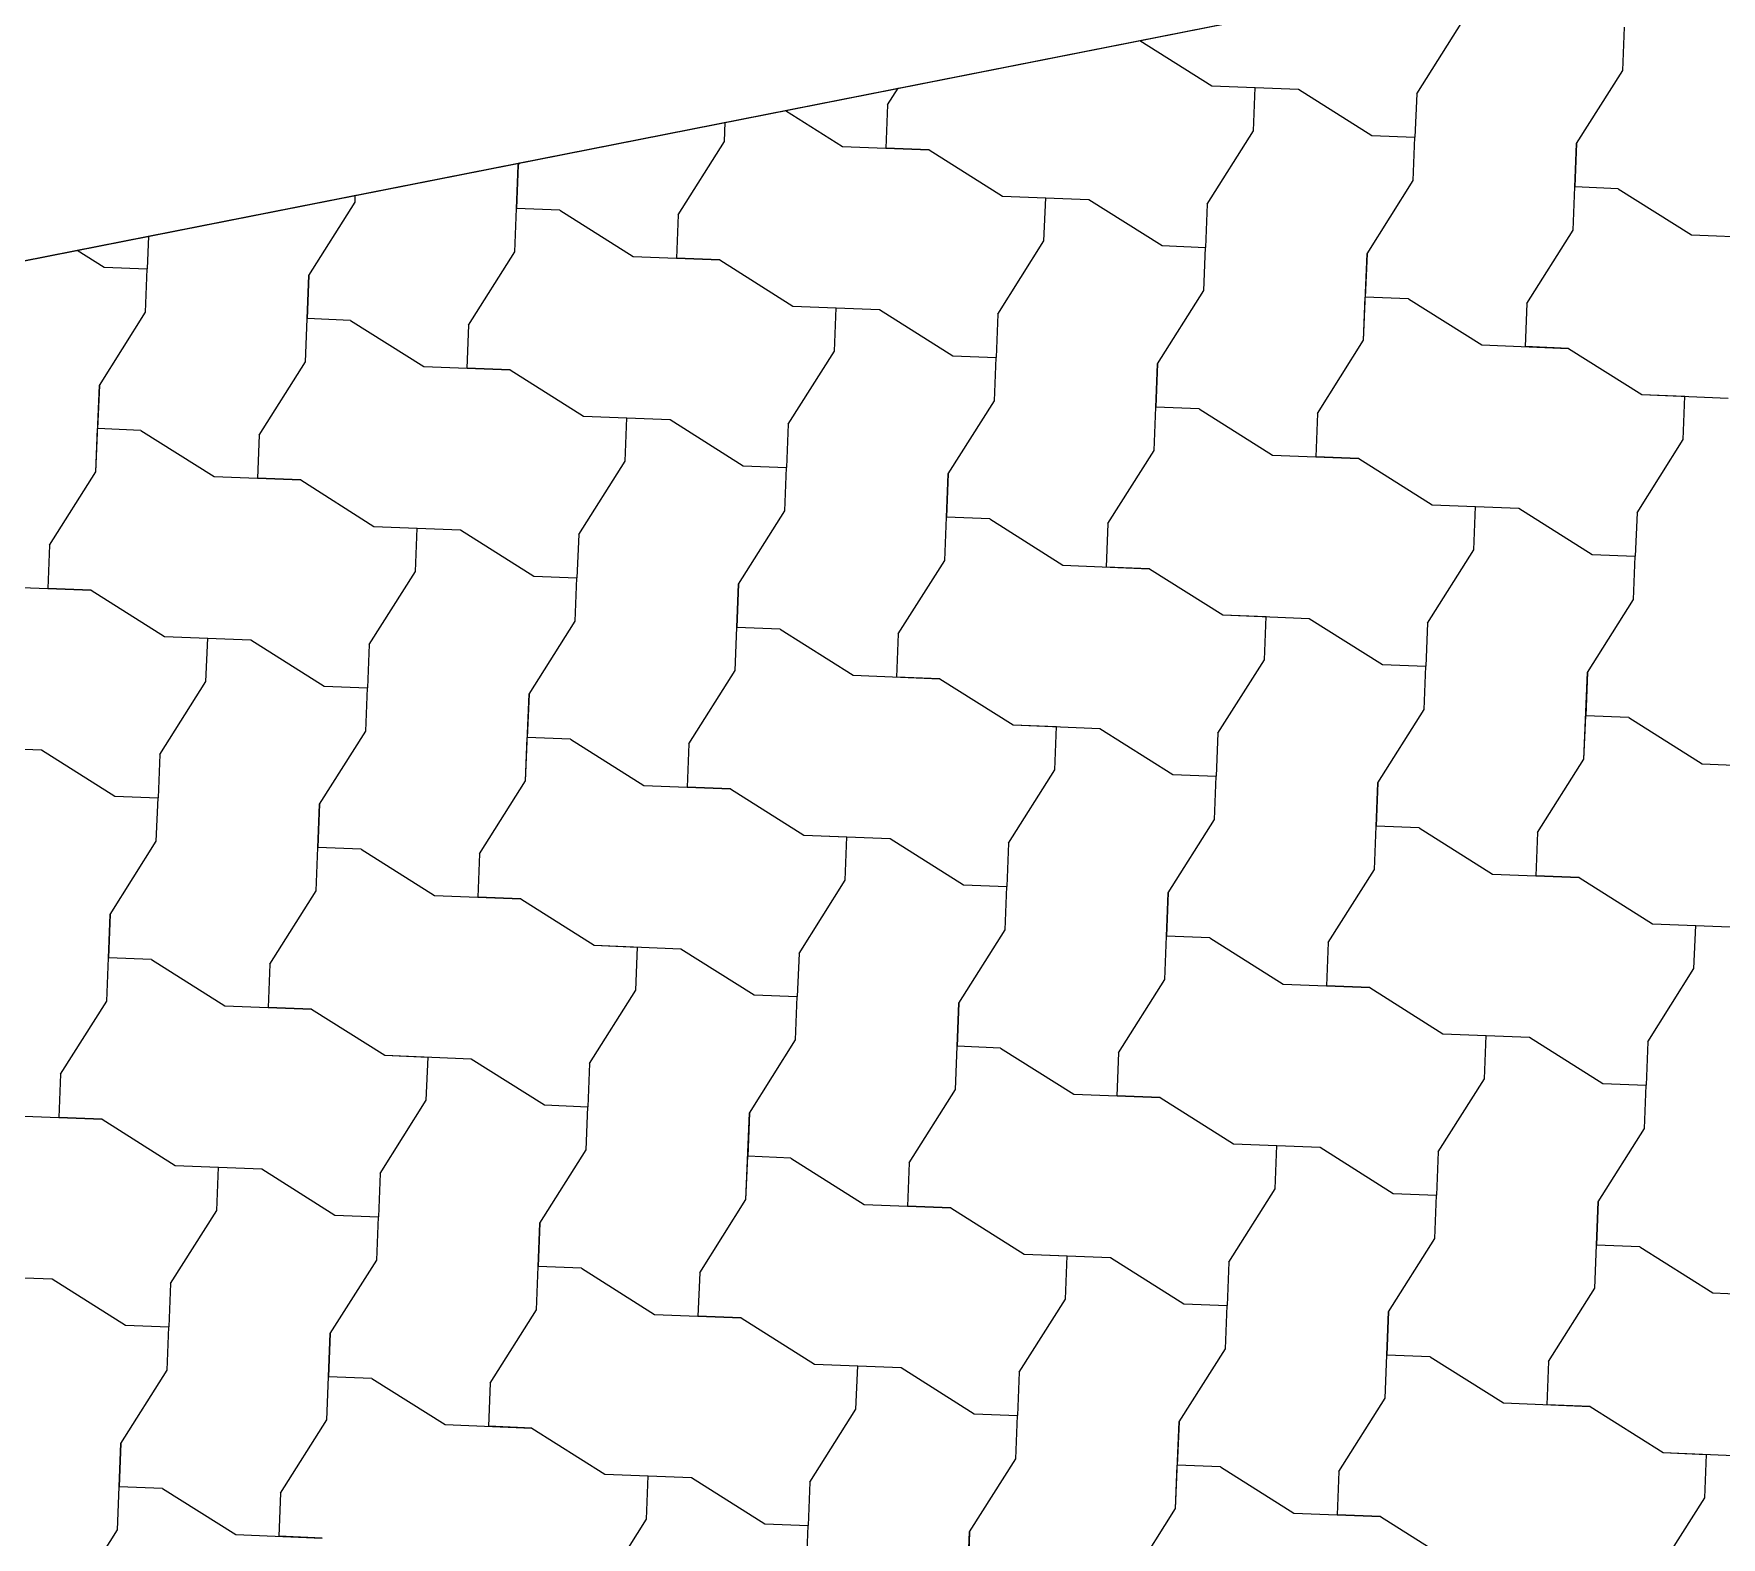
# Model space of a CAD drawing. Header units: metres. Extents: x -111189 to -108577, y -72951 to -72647.
# Drawn here: x -110671.798 to -110670.79, y -72942.367 to -72941.468 of the extents above; entities that cross this region are included whole.
import ezdxf

# ---------------------------------------------------------------- set-up
doc = ezdxf.new("R2010")
doc.units = ezdxf.units.M
doc.header["$MEASUREMENT"] = 0
doc.set_wipeout_variables(frame=1)
doc.linetypes.add('Dot & Dashed', pattern=[0.670278, 0.3175, -0.176389, 0, -0.176389])
doc.linetypes.add('Wipeout_Contour', pattern=[1, 0, -1])
for name, color, linetype in [('Muro Não Confinante - MNC1_1_0', 7, 'Continuous'), ('Muro Não Confinante - MNC1_1_02 - PASSEIOS', 7, 'Continuous'), ('Muro Não Confinante - MNC1_1_07 - MUROS', 7, 'Continuous')]:
    doc.layers.add(name, color=color, linetype=linetype)

# ---------------------------------------------------------------- blocks, each defined once
blk = doc.blocks.new('*X143', base_point=(-110694.4627, -72968.689))
at = {"layer": 'Muro Não Confinante - MNC1_1_02 - PASSEIOS', "color": 253, "linetype": 'Continuous', "lineweight": 9, "ltscale": 1000}
for p, q in [((-110670.9719, -72941.5042), (-110670.9443, -72941.4604)), ((-110670.8488, -72941.4901), (-110670.8478, -72941.4643)), ((-110670.8488, -72941.4901), (-110670.8478, -72941.4643)), ((-110671.1374, -72941.4722), (-110671.0943, -72941.4994)), ((-110671.1374, -72941.4722), (-110671.0943, -72941.4994)), ((-110670.8764, -72941.5339), (-110670.8488, -72941.4901)), ((-110670.8764, -72941.5339), (-110670.8488, -72941.4901)), ((-110671.2881, -72941.5106), (-110671.2818, -72941.5007)), ((-110671.2881, -72941.5106), (-110671.2818, -72941.5007)), ((-110671.0943, -72941.4994), (-110671.0685, -72941.5004)), ((-110671.0943, -72941.4994), (-110671.0426, -72941.5014)), ((-110671.0695, -72941.5262), (-110671.0685, -72941.5004)), ((-110671.0426, -72941.5014), (-110670.9988, -72941.529)), ((-110670.9719, -72941.5042), (-110670.973, -72941.5301)), ((-110671.3491, -72941.514), (-110671.315, -72941.5355)), ((-110671.2881, -72941.5106), (-110671.2891, -72941.5365)), ((-110671.2881, -72941.5106), (-110671.2891, -72941.5365)), ((-110671.3856, -72941.5327), (-110671.3852, -72941.5211)), ((-110671.3856, -72941.5327), (-110671.3852, -72941.5211)), ((-110671.0971, -72941.57), (-110671.0695, -72941.5262)), ((-110671.4133, -72941.5764), (-110671.3856, -72941.5327)), ((-110671.4133, -72941.5764), (-110671.3856, -72941.5327)), ((-110671.315, -72941.5355), (-110671.2633, -72941.5375)), ((-110671.2633, -72941.5375), (-110671.2891, -72941.5365)), ((-110671.2633, -72941.5375), (-110671.2195, -72941.5652)), ((-110671.2633, -72941.5375), (-110671.2195, -72941.5652)), ((-110670.9988, -72941.529), (-110670.973, -72941.5301)), ((-110670.974, -72941.5559), (-110670.973, -72941.5301)), ((-110670.974, -72941.5559), (-110670.973, -72941.5301)), ((-110670.8785, -72941.5856), (-110670.8764, -72941.5339)), ((-110670.8764, -72941.5339), (-110670.8775, -72941.5597)), ((-110671.5108, -72941.5985), (-110671.5088, -72941.5468)), ((-110671.5088, -72941.5468), (-110671.5098, -72941.5726)), ((-110671.5088, -72941.5468), (-110671.5079, -72941.5453)), ((-110671.5088, -72941.5468), (-110671.5079, -72941.5453)), ((-110671.0016, -72941.5997), (-110670.974, -72941.5559)), ((-110671.0016, -72941.5997), (-110670.974, -72941.5559)), ((-110671.634, -72941.6126), (-110671.6063, -72941.5688)), ((-110671.634, -72941.6126), (-110671.6063, -72941.5688)), ((-110671.6063, -72941.5688), (-110671.6062, -72941.5647)), ((-110671.6063, -72941.5688), (-110671.6062, -72941.5647)), ((-110671.2195, -72941.5652), (-110671.1936, -72941.5662)), ((-110671.2195, -72941.5652), (-110671.1678, -72941.5672)), ((-110671.1947, -72941.592), (-110671.1936, -72941.5662)), ((-110671.1678, -72941.5672), (-110671.124, -72941.5948)), ((-110670.8785, -72941.5856), (-110670.8775, -72941.5597)), ((-110670.8516, -72941.5608), (-110670.8775, -72941.5597)), ((-110670.8516, -72941.5608), (-110670.8078, -72941.5884)), ((-110671.5108, -72941.5985), (-110671.5098, -72941.5726)), ((-110671.4839, -72941.5736), (-110671.5098, -72941.5726)), ((-110671.4839, -72941.5736), (-110671.4402, -72941.6013)), ((-110671.4133, -72941.5764), (-110671.4143, -72941.6023)), ((-110671.4133, -72941.5764), (-110671.4143, -72941.6023)), ((-110671.0971, -72941.57), (-110671.0981, -72941.5959)), ((-110670.9061, -72941.6294), (-110670.8785, -72941.5856)), ((-110670.9061, -72941.6294), (-110670.8785, -72941.5856)), ((-110670.8078, -72941.5884), (-110670.7561, -72941.5905)), ((-110671.7724, -72941.5975), (-110671.7563, -72941.6077)), ((-110671.7297, -72941.5891), (-110671.7305, -72941.6087)), ((-110671.5385, -72941.6423), (-110671.5108, -72941.5985)), ((-110671.5385, -72941.6423), (-110671.5108, -72941.5985)), ((-110671.2223, -72941.6358), (-110671.1947, -72941.592)), ((-110671.124, -72941.5948), (-110671.0981, -72941.5959)), ((-110671.0992, -72941.6217), (-110671.0981, -72941.5959)), ((-110671.0992, -72941.6217), (-110671.0981, -72941.5959)), ((-110671.7563, -72941.6077), (-110671.7305, -72941.6087)), ((-110671.7315, -72941.6346), (-110671.7305, -72941.6087)), ((-110671.7315, -72941.6346), (-110671.7305, -72941.6087)), ((-110671.4402, -72941.6013), (-110671.3884, -72941.6033)), ((-110671.3884, -72941.6033), (-110671.4143, -72941.6023)), ((-110671.3884, -72941.6033), (-110671.3447, -72941.631)), ((-110671.3884, -72941.6033), (-110671.3447, -72941.631)), ((-110671.0037, -72941.6514), (-110671.0016, -72941.5997)), ((-110671.0016, -72941.5997), (-110671.0027, -72941.6256)), ((-110671.636, -72941.6643), (-110671.634, -72941.6126)), ((-110671.634, -72941.6126), (-110671.635, -72941.6384)), ((-110671.1268, -72941.6655), (-110671.0992, -72941.6217)), ((-110671.1268, -72941.6655), (-110671.0992, -72941.6217)), ((-110671.0037, -72941.6514), (-110671.0027, -72941.6256)), ((-110670.9768, -72941.6266), (-110671.0027, -72941.6256)), ((-110670.9768, -72941.6266), (-110670.933, -72941.6542)), ((-110671.7591, -72941.6784), (-110671.7315, -72941.6346)), ((-110671.7591, -72941.6784), (-110671.7315, -72941.6346)), ((-110671.636, -72941.6643), (-110671.635, -72941.6384)), ((-110671.6091, -72941.6395), (-110671.635, -72941.6384)), ((-110671.3447, -72941.631), (-110671.3188, -72941.632)), ((-110671.3447, -72941.631), (-110671.293, -72941.633)), ((-110671.3198, -72941.6579), (-110671.3188, -72941.632)), ((-110671.293, -72941.633), (-110671.2492, -72941.6607)), ((-110671.2223, -72941.6358), (-110671.2233, -72941.6617)), ((-110670.9061, -72941.6294), (-110670.9072, -72941.6552)), ((-110670.9061, -72941.6294), (-110670.9072, -72941.6552)), ((-110671.6091, -72941.6395), (-110671.5653, -72941.6671)), ((-110671.5385, -72941.6423), (-110671.5395, -72941.6681)), ((-110671.5385, -72941.6423), (-110671.5395, -72941.6681)), ((-110671.3475, -72941.7016), (-110671.3198, -72941.6579)), ((-110671.0313, -72941.6952), (-110671.0037, -72941.6514)), ((-110671.0313, -72941.6952), (-110671.0037, -72941.6514)), ((-110670.933, -72941.6542), (-110670.8813, -72941.6563)), ((-110670.8813, -72941.6563), (-110670.9072, -72941.6552)), ((-110670.8813, -72941.6563), (-110670.8375, -72941.6839)), ((-110670.8813, -72941.6563), (-110670.8375, -72941.6839)), ((-110671.6636, -72941.7081), (-110671.636, -72941.6643)), ((-110671.6636, -72941.7081), (-110671.636, -72941.6643)), ((-110671.5653, -72941.6671), (-110671.5136, -72941.6691)), ((-110671.5136, -72941.6691), (-110671.5395, -72941.6681)), ((-110671.5136, -72941.6691), (-110671.4699, -72941.6968)), ((-110671.5136, -72941.6691), (-110671.4699, -72941.6968)), ((-110671.2492, -72941.6607), (-110671.2233, -72941.6617)), ((-110671.2243, -72941.6875), (-110671.2233, -72941.6617)), ((-110671.2243, -72941.6875), (-110671.2233, -72941.6617)), ((-110671.1289, -72941.7172), (-110671.1268, -72941.6655)), ((-110671.1268, -72941.6655), (-110671.1278, -72941.6914)), ((-110671.7612, -72941.7301), (-110671.7591, -72941.6784)), ((-110671.7591, -72941.6784), (-110671.7602, -72941.7042)), ((-110671.252, -72941.7313), (-110671.2243, -72941.6875)), ((-110671.252, -72941.7313), (-110671.2243, -72941.6875)), ((-110670.8375, -72941.6839), (-110670.8117, -72941.6849)), ((-110670.8375, -72941.6839), (-110670.7858, -72941.6859)), ((-110670.8127, -72941.7108), (-110670.8117, -72941.6849)), ((-110671.4699, -72941.6968), (-110671.444, -72941.6978)), ((-110671.4699, -72941.6968), (-110671.4181, -72941.6988)), ((-110671.445, -72941.7237), (-110671.444, -72941.6978)), ((-110671.4181, -72941.6988), (-110671.3744, -72941.7265)), ((-110671.1289, -72941.7172), (-110671.1278, -72941.6914)), ((-110671.102, -72941.6924), (-110671.1278, -72941.6914)), ((-110671.102, -72941.6924), (-110671.0582, -72941.72)), ((-110671.0313, -72941.6952), (-110671.0323, -72941.721)), ((-110671.0313, -72941.6952), (-110671.0323, -72941.721)), ((-110671.7612, -72941.7301), (-110671.7602, -72941.7042)), ((-110671.7343, -72941.7053), (-110671.7602, -72941.7042)), ((-110671.7343, -72941.7053), (-110671.6905, -72941.7329)), ((-110671.6636, -72941.7081), (-110671.6647, -72941.7339)), ((-110671.6636, -72941.7081), (-110671.6647, -72941.7339)), ((-110671.3475, -72941.7016), (-110671.3485, -72941.7275)), ((-110671.1565, -72941.761), (-110671.1289, -72941.7172)), ((-110671.1565, -72941.761), (-110671.1289, -72941.7172)), ((-110671.0582, -72941.72), (-110671.0065, -72941.7221)), ((-110670.8403, -72941.7546), (-110670.8127, -72941.7108)), ((-110671.7888, -72941.7739), (-110671.7612, -72941.7301)), ((-110671.7888, -72941.7739), (-110671.7612, -72941.7301)), ((-110671.4727, -72941.7674), (-110671.445, -72941.7237)), ((-110671.3744, -72941.7265), (-110671.3485, -72941.7275)), ((-110671.3495, -72941.7533), (-110671.3485, -72941.7275)), ((-110671.3495, -72941.7533), (-110671.3485, -72941.7275)), ((-110671.0065, -72941.7221), (-110671.0323, -72941.721)), ((-110671.0065, -72941.7221), (-110670.9627, -72941.7497)), ((-110671.0065, -72941.7221), (-110670.9627, -72941.7497)), ((-110671.6905, -72941.7329), (-110671.6388, -72941.7349)), ((-110671.6388, -72941.7349), (-110671.6647, -72941.7339)), ((-110671.6388, -72941.7349), (-110671.595, -72941.7626)), ((-110671.6388, -72941.7349), (-110671.595, -72941.7626)), ((-110671.254, -72941.783), (-110671.252, -72941.7313)), ((-110671.252, -72941.7313), (-110671.253, -72941.7572)), ((-110670.9627, -72941.7497), (-110670.9368, -72941.7507)), ((-110670.9627, -72941.7497), (-110670.911, -72941.7518)), ((-110671.3772, -72941.7971), (-110671.3495, -72941.7533)), ((-110671.3772, -72941.7971), (-110671.3495, -72941.7533)), ((-110671.254, -72941.783), (-110671.253, -72941.7572)), ((-110671.2271, -72941.7582), (-110671.253, -72941.7572)), ((-110671.2271, -72941.7582), (-110671.1834, -72941.7858)), ((-110670.9379, -72941.7766), (-110670.9368, -72941.7507)), ((-110670.911, -72941.7518), (-110670.8672, -72941.7794)), ((-110670.8403, -72941.7546), (-110670.8414, -72941.7804)), ((-110671.595, -72941.7626), (-110671.5692, -72941.7636)), ((-110671.595, -72941.7626), (-110671.5433, -72941.7646)), ((-110671.5702, -72941.7895), (-110671.5692, -72941.7636)), ((-110671.5433, -72941.7646), (-110671.4995, -72941.7923)), ((-110671.4727, -72941.7674), (-110671.4737, -72941.7933)), ((-110671.1565, -72941.761), (-110671.1575, -72941.7869)), ((-110671.1565, -72941.761), (-110671.1575, -72941.7869)), ((-110671.7888, -72941.7739), (-110671.7898, -72941.7997)), ((-110671.7888, -72941.7739), (-110671.7898, -72941.7997)), ((-110670.9655, -72941.8204), (-110670.9379, -72941.7766)), ((-110670.8672, -72941.7794), (-110670.8414, -72941.7804)), ((-110670.8424, -72941.8063), (-110670.8414, -72941.7804)), ((-110670.8424, -72941.8063), (-110670.8414, -72941.7804)), ((-110671.5978, -72941.8332), (-110671.5702, -72941.7895)), ((-110671.2817, -72941.8268), (-110671.254, -72941.783)), ((-110671.2817, -72941.8268), (-110671.254, -72941.783)), ((-110671.1834, -72941.7858), (-110671.1317, -72941.7879)), ((-110671.1317, -72941.7879), (-110671.1575, -72941.7869)), ((-110671.1317, -72941.7879), (-110671.0879, -72941.8155)), ((-110671.1317, -72941.7879), (-110671.0879, -72941.8155)), ((-110671.8157, -72941.7987), (-110671.764, -72941.8008)), ((-110671.764, -72941.8008), (-110671.7898, -72941.7997)), ((-110671.4995, -72941.7923), (-110671.4737, -72941.7933)), ((-110671.4747, -72941.8192), (-110671.4737, -72941.7933)), ((-110671.4747, -72941.8192), (-110671.4737, -72941.7933)), ((-110671.3792, -72941.8488), (-110671.3772, -72941.7971)), ((-110671.3772, -72941.7971), (-110671.3782, -72941.823)), ((-110671.764, -72941.8008), (-110671.7202, -72941.8284)), ((-110671.764, -72941.8008), (-110671.7202, -72941.8284)), ((-110670.87, -72941.85), (-110670.8424, -72941.8063)), ((-110670.87, -72941.85), (-110670.8424, -72941.8063)), ((-110671.5023, -72941.8629), (-110671.4747, -72941.8192)), ((-110671.5023, -72941.8629), (-110671.4747, -72941.8192)), ((-110671.0879, -72941.8155), (-110671.062, -72941.8165)), ((-110671.0879, -72941.8155), (-110671.0362, -72941.8176)), ((-110671.063, -72941.8424), (-110671.062, -72941.8165)), ((-110671.0362, -72941.8176), (-110670.9924, -72941.8452)), ((-110670.9655, -72941.8204), (-110670.9665, -72941.8462)), ((-110671.7202, -72941.8284), (-110671.6943, -72941.8294)), ((-110671.7202, -72941.8284), (-110671.6685, -72941.8304)), ((-110671.6954, -72941.8553), (-110671.6943, -72941.8294)), ((-110671.6685, -72941.8304), (-110671.6247, -72941.8581)), ((-110671.3792, -72941.8488), (-110671.3782, -72941.823)), ((-110671.3523, -72941.824), (-110671.3782, -72941.823)), ((-110671.3523, -72941.824), (-110671.3086, -72941.8516)), ((-110671.2817, -72941.8268), (-110671.2827, -72941.8527)), ((-110671.2817, -72941.8268), (-110671.2827, -72941.8527)), ((-110671.5978, -72941.8332), (-110671.5989, -72941.8591)), ((-110671.4068, -72941.8926), (-110671.3792, -72941.8488)), ((-110671.4068, -72941.8926), (-110671.3792, -72941.8488)), ((-110671.0907, -72941.8862), (-110671.063, -72941.8424)), ((-110670.9924, -72941.8452), (-110670.9665, -72941.8462)), ((-110670.9676, -72941.8721), (-110670.9665, -72941.8462)), ((-110670.9676, -72941.8721), (-110670.9665, -72941.8462)), ((-110670.8721, -72941.9018), (-110670.87, -72941.85)), ((-110670.87, -72941.85), (-110670.871, -72941.8759)), ((-110671.723, -72941.899), (-110671.6954, -72941.8553)), ((-110671.6247, -72941.8581), (-110671.5989, -72941.8591)), ((-110671.5999, -72941.885), (-110671.5989, -72941.8591)), ((-110671.5999, -72941.885), (-110671.5989, -72941.8591)), ((-110671.3086, -72941.8516), (-110671.2568, -72941.8537)), ((-110671.2568, -72941.8537), (-110671.2827, -72941.8527)), ((-110671.2568, -72941.8537), (-110671.2131, -72941.8813)), ((-110671.2568, -72941.8537), (-110671.2131, -72941.8813)), ((-110671.5044, -72941.9146), (-110671.5023, -72941.8629)), ((-110671.5023, -72941.8629), (-110671.5034, -72941.8888)), ((-110671.2131, -72941.8813), (-110671.1872, -72941.8823)), ((-110671.2131, -72941.8813), (-110671.1613, -72941.8834)), ((-110670.9952, -72941.9159), (-110670.9676, -72941.8721)), ((-110670.9952, -72941.9159), (-110670.9676, -72941.8721)), ((-110670.8721, -72941.9018), (-110670.871, -72941.8759)), ((-110670.8452, -72941.8769), (-110670.871, -72941.8759)), ((-110670.8452, -72941.8769), (-110670.8014, -72941.9046)), ((-110671.6275, -72941.9287), (-110671.5999, -72941.885)), ((-110671.6275, -72941.9287), (-110671.5999, -72941.885)), ((-110671.5044, -72941.9146), (-110671.5034, -72941.8888)), ((-110671.4775, -72941.8898), (-110671.5034, -72941.8888)), ((-110671.4775, -72941.8898), (-110671.4337, -72941.9174)), ((-110671.1882, -72941.9082), (-110671.1872, -72941.8823)), ((-110671.1613, -72941.8834), (-110671.1176, -72941.911)), ((-110671.0907, -72941.8862), (-110671.0917, -72941.912)), ((-110671.8454, -72941.8942), (-110671.7937, -72941.8962)), ((-110671.7937, -72941.8962), (-110671.7499, -72941.9239)), ((-110671.723, -72941.899), (-110671.724, -72941.9249)), ((-110671.4068, -72941.8926), (-110671.4079, -72941.9185)), ((-110671.4068, -72941.8926), (-110671.4079, -72941.9185)), ((-110671.2159, -72941.952), (-110671.1882, -72941.9082)), ((-110671.1176, -72941.911), (-110671.0917, -72941.912)), ((-110670.8997, -72941.9455), (-110670.8721, -72941.9018)), ((-110670.8997, -72941.9455), (-110670.8721, -72941.9018)), ((-110670.8014, -72941.9046), (-110670.7497, -72941.9066)), ((-110671.532, -72941.9584), (-110671.5044, -72941.9146)), ((-110671.532, -72941.9584), (-110671.5044, -72941.9146)), ((-110671.4337, -72941.9174), (-110671.382, -72941.9195)), ((-110671.382, -72941.9195), (-110671.4079, -72941.9185)), ((-110671.382, -72941.9195), (-110671.3382, -72941.9471)), ((-110671.382, -72941.9195), (-110671.3382, -72941.9471)), ((-110671.0927, -72941.9379), (-110671.0917, -72941.912)), ((-110671.0927, -72941.9379), (-110671.0917, -72941.912)), ((-110670.9972, -72941.9676), (-110670.9952, -72941.9159)), ((-110670.9952, -72941.9159), (-110670.9962, -72941.9417)), ((-110671.7499, -72941.9239), (-110671.724, -72941.9249)), ((-110671.7251, -72941.9508), (-110671.724, -72941.9249)), ((-110671.7251, -72941.9508), (-110671.724, -72941.9249)), ((-110671.6296, -72941.9805), (-110671.6275, -72941.9287)), ((-110671.6275, -72941.9287), (-110671.6285, -72941.9546)), ((-110671.1204, -72941.9817), (-110671.0927, -72941.9379)), ((-110671.1204, -72941.9817), (-110671.0927, -72941.9379)), ((-110670.9972, -72941.9676), (-110670.9962, -72941.9417)), ((-110670.9704, -72941.9427), (-110670.9962, -72941.9417)), ((-110671.7527, -72941.9945), (-110671.7251, -72941.9508)), ((-110671.7527, -72941.9945), (-110671.7251, -72941.9508)), ((-110671.3382, -72941.9471), (-110671.3124, -72941.9482)), ((-110671.3382, -72941.9471), (-110671.2865, -72941.9492)), ((-110671.3134, -72941.974), (-110671.3124, -72941.9482)), ((-110671.2865, -72941.9492), (-110671.2427, -72941.9768)), ((-110671.2159, -72941.952), (-110671.2169, -72941.9778)), ((-110670.9704, -72941.9427), (-110670.9266, -72941.9704)), ((-110670.8997, -72941.9455), (-110670.9007, -72941.9714)), ((-110670.8997, -72941.9455), (-110670.9007, -72941.9714)), ((-110671.6296, -72941.9805), (-110671.6285, -72941.9546)), ((-110671.6027, -72941.9556), (-110671.6285, -72941.9546)), ((-110671.6027, -72941.9556), (-110671.5589, -72941.9833)), ((-110671.532, -72941.9584), (-110671.533, -72941.9843)), ((-110671.532, -72941.9584), (-110671.533, -72941.9843)), ((-110671.0249, -72942.0113), (-110670.9972, -72941.9676)), ((-110671.0249, -72942.0113), (-110670.9972, -72941.9676)), ((-110670.9266, -72941.9704), (-110670.8749, -72941.9724)), ((-110670.8749, -72941.9724), (-110670.9007, -72941.9714)), ((-110671.6572, -72942.0242), (-110671.6296, -72941.9805)), ((-110671.6572, -72942.0242), (-110671.6296, -72941.9805)), ((-110671.341, -72942.0178), (-110671.3134, -72941.974)), ((-110671.2427, -72941.9768), (-110671.2169, -72941.9778)), ((-110671.2179, -72942.0037), (-110671.2169, -72941.9778)), ((-110671.2179, -72942.0037), (-110671.2169, -72941.9778)), ((-110671.1224, -72942.0334), (-110671.1204, -72941.9817)), ((-110671.1204, -72941.9817), (-110671.1214, -72942.0075)), ((-110670.8749, -72941.9724), (-110670.8311, -72942.0001)), ((-110670.8749, -72941.9724), (-110670.8311, -72942.0001)), ((-110671.5589, -72941.9833), (-110671.5072, -72941.9853)), ((-110671.5072, -72941.9853), (-110671.533, -72941.9843)), ((-110671.5072, -72941.9853), (-110671.4634, -72942.0129)), ((-110671.5072, -72941.9853), (-110671.4634, -72942.0129)), ((-110671.7547, -72942.0463), (-110671.7527, -72941.9945)), ((-110671.7527, -72941.9945), (-110671.7537, -72942.0204)), ((-110670.8311, -72942.0001), (-110670.8052, -72942.0011)), ((-110670.8311, -72942.0001), (-110670.7794, -72942.0021)), ((-110670.8063, -72942.0269), (-110670.8052, -72942.0011)), ((-110671.2455, -72942.0475), (-110671.2179, -72942.0037)), ((-110671.2455, -72942.0475), (-110671.2179, -72942.0037)), ((-110671.1224, -72942.0334), (-110671.1214, -72942.0075)), ((-110671.0955, -72942.0085), (-110671.1214, -72942.0075)), ((-110671.0955, -72942.0085), (-110671.0518, -72942.0362)), ((-110671.0249, -72942.0113), (-110671.0259, -72942.0372)), ((-110671.0249, -72942.0113), (-110671.0259, -72942.0372)), ((-110671.7547, -72942.0463), (-110671.7537, -72942.0204)), ((-110671.7279, -72942.0214), (-110671.7537, -72942.0204)), ((-110671.7279, -72942.0214), (-110671.6841, -72942.0491)), ((-110671.4634, -72942.0129), (-110671.4376, -72942.014)), ((-110671.4634, -72942.0129), (-110671.4117, -72942.015)), ((-110671.4386, -72942.0398), (-110671.4376, -72942.014)), ((-110671.4117, -72942.015), (-110671.3679, -72942.0426)), ((-110671.341, -72942.0178), (-110671.3421, -72942.0436)), ((-110671.6572, -72942.0242), (-110671.6582, -72942.0501)), ((-110671.6572, -72942.0242), (-110671.6582, -72942.0501)), ((-110670.8339, -72942.0707), (-110670.8063, -72942.0269)), ((-110671.4662, -72942.0836), (-110671.4386, -72942.0398)), ((-110671.3679, -72942.0426), (-110671.3421, -72942.0436)), ((-110671.1501, -72942.0772), (-110671.1224, -72942.0334)), ((-110671.1501, -72942.0772), (-110671.1224, -72942.0334)), ((-110671.0518, -72942.0362), (-110671, -72942.0382)), ((-110671, -72942.0382), (-110671.0259, -72942.0372)), ((-110671, -72942.0382), (-110670.9563, -72942.0659)), ((-110671, -72942.0382), (-110670.9563, -72942.0659)), ((-110671.7824, -72942.09), (-110671.7547, -72942.0463)), ((-110671.7824, -72942.09), (-110671.7547, -72942.0463)), ((-110671.6841, -72942.0491), (-110671.6324, -72942.0511)), ((-110671.6324, -72942.0511), (-110671.6582, -72942.0501)), ((-110671.6324, -72942.0511), (-110671.5886, -72942.0787)), ((-110671.6324, -72942.0511), (-110671.5886, -72942.0787)), ((-110671.3431, -72942.0695), (-110671.3421, -72942.0436)), ((-110671.3431, -72942.0695), (-110671.3421, -72942.0436)), ((-110671.2476, -72942.0992), (-110671.2455, -72942.0475)), ((-110671.2455, -72942.0475), (-110671.2466, -72942.0733)), ((-110671.3707, -72942.1133), (-110671.3431, -72942.0695)), ((-110671.3707, -72942.1133), (-110671.3431, -72942.0695)), ((-110670.9563, -72942.0659), (-110670.9304, -72942.0669)), ((-110670.9563, -72942.0659), (-110670.9045, -72942.0679)), ((-110670.9314, -72942.0928), (-110670.9304, -72942.0669)), ((-110670.9045, -72942.0679), (-110670.8608, -72942.0956)), ((-110670.8339, -72942.0707), (-110670.8349, -72942.0966)), ((-110671.5886, -72942.0787), (-110671.5627, -72942.0798)), ((-110671.5886, -72942.0787), (-110671.5369, -72942.0808)), ((-110671.5638, -72942.1056), (-110671.5627, -72942.0798)), ((-110671.5369, -72942.0808), (-110671.4931, -72942.1084)), ((-110671.2476, -72942.0992), (-110671.2466, -72942.0733)), ((-110671.2207, -72942.0744), (-110671.2466, -72942.0733)), ((-110671.2207, -72942.0744), (-110671.1769, -72942.102)), ((-110671.1501, -72942.0772), (-110671.1511, -72942.103)), ((-110671.1501, -72942.0772), (-110671.1511, -72942.103)), ((-110671.7824, -72942.09), (-110671.7834, -72942.1159)), ((-110671.7824, -72942.09), (-110671.7834, -72942.1159)), ((-110671.4662, -72942.0836), (-110671.4672, -72942.1095)), ((-110670.9591, -72942.1365), (-110670.9314, -72942.0928)), ((-110671.2752, -72942.143), (-110671.2476, -72942.0992)), ((-110671.2752, -72942.143), (-110671.2476, -72942.0992)), ((-110671.1769, -72942.102), (-110671.1252, -72942.104)), ((-110671.1252, -72942.104), (-110671.1511, -72942.103)), ((-110670.8608, -72942.0956), (-110670.8349, -72942.0966)), ((-110670.8359, -72942.1224), (-110670.8349, -72942.0966)), ((-110670.8359, -72942.1224), (-110670.8349, -72942.0966)), ((-110671.5914, -72942.1494), (-110671.5638, -72942.1056)), ((-110671.4931, -72942.1084), (-110671.4672, -72942.1095)), ((-110671.4683, -72942.1353), (-110671.4672, -72942.1095)), ((-110671.4683, -72942.1353), (-110671.4672, -72942.1095)), ((-110671.3728, -72942.165), (-110671.3707, -72942.1133)), ((-110671.3707, -72942.1133), (-110671.3717, -72942.1391)), ((-110671.1252, -72942.104), (-110671.0814, -72942.1317)), ((-110671.1252, -72942.104), (-110671.0814, -72942.1317)), ((-110671.8093, -72942.1149), (-110671.7575, -72942.1169)), ((-110671.7575, -72942.1169), (-110671.7834, -72942.1159)), ((-110671.7575, -72942.1169), (-110671.7138, -72942.1446)), ((-110671.7575, -72942.1169), (-110671.7138, -72942.1446)), ((-110670.8636, -72942.1662), (-110670.8359, -72942.1224)), ((-110670.8636, -72942.1662), (-110670.8359, -72942.1224)), ((-110671.0814, -72942.1317), (-110671.0556, -72942.1327)), ((-110671.0814, -72942.1317), (-110671.0297, -72942.1337)), ((-110671.0566, -72942.1586), (-110671.0556, -72942.1327)), ((-110671.4959, -72942.1791), (-110671.4683, -72942.1353)), ((-110671.4959, -72942.1791), (-110671.4683, -72942.1353)), ((-110671.3728, -72942.165), (-110671.3717, -72942.1391)), ((-110671.3459, -72942.1402), (-110671.3717, -72942.1391)), ((-110671.3459, -72942.1402), (-110671.3021, -72942.1678)), ((-110671.2752, -72942.143), (-110671.2763, -72942.1688)), ((-110671.2752, -72942.143), (-110671.2763, -72942.1688)), ((-110671.0297, -72942.1337), (-110670.986, -72942.1614)), ((-110670.9591, -72942.1365), (-110670.9601, -72942.1624)), ((-110671.7138, -72942.1446), (-110671.6879, -72942.1456)), ((-110671.7138, -72942.1446), (-110671.662, -72942.1466)), ((-110671.6889, -72942.1714), (-110671.6879, -72942.1456)), ((-110671.662, -72942.1466), (-110671.6183, -72942.1742)), ((-110671.5914, -72942.1494), (-110671.5924, -72942.1753)), ((-110671.0842, -72942.2023), (-110671.0566, -72942.1586)), ((-110670.986, -72942.1614), (-110670.9601, -72942.1624)), ((-110670.9611, -72942.1882), (-110670.9601, -72942.1624)), ((-110670.9611, -72942.1882), (-110670.9601, -72942.1624)), ((-110671.7166, -72942.2152), (-110671.6889, -72942.1714)), ((-110671.4004, -72942.2088), (-110671.3728, -72942.165)), ((-110671.4004, -72942.2088), (-110671.3728, -72942.165)), ((-110671.3021, -72942.1678), (-110671.2504, -72942.1698)), ((-110671.2504, -72942.1698), (-110671.2763, -72942.1688)), ((-110671.2504, -72942.1698), (-110671.2066, -72942.1975)), ((-110671.2504, -72942.1698), (-110671.2066, -72942.1975)), ((-110670.8656, -72942.2179), (-110670.8636, -72942.1662)), ((-110670.8636, -72942.1662), (-110670.8646, -72942.1921)), ((-110671.6183, -72942.1742), (-110671.5924, -72942.1753)), ((-110671.5934, -72942.2011), (-110671.5924, -72942.1753)), ((-110671.5934, -72942.2011), (-110671.5924, -72942.1753)), ((-110671.4979, -72942.2308), (-110671.4959, -72942.1791)), ((-110671.4959, -72942.1791), (-110671.4969, -72942.2049)), ((-110670.9888, -72942.232), (-110670.9611, -72942.1882)), ((-110670.9888, -72942.232), (-110670.9611, -72942.1882)), ((-110670.8656, -72942.2179), (-110670.8646, -72942.1921)), ((-110670.8387, -72942.1931), (-110670.8646, -72942.1921)), ((-110670.8387, -72942.1931), (-110670.795, -72942.2207)), ((-110671.6211, -72942.2449), (-110671.5934, -72942.2011)), ((-110671.6211, -72942.2449), (-110671.5934, -72942.2011)), ((-110671.2066, -72942.1975), (-110671.1808, -72942.1985)), ((-110671.2066, -72942.1975), (-110671.1549, -72942.1995)), ((-110671.1818, -72942.2244), (-110671.1808, -72942.1985)), ((-110671.1549, -72942.1995), (-110671.1111, -72942.2272)), ((-110671.0842, -72942.2023), (-110671.0853, -72942.2282)), ((-110671.8389, -72942.2104), (-110671.7872, -72942.2124)), ((-110671.7872, -72942.2124), (-110671.7435, -72942.24)), ((-110671.4979, -72942.2308), (-110671.4969, -72942.2049)), ((-110671.4711, -72942.206), (-110671.4969, -72942.2049)), ((-110671.4711, -72942.206), (-110671.4273, -72942.2336)), ((-110671.4004, -72942.2088), (-110671.4014, -72942.2346)), ((-110671.4004, -72942.2088), (-110671.4014, -72942.2346)), ((-110671.7166, -72942.2152), (-110671.7176, -72942.2411)), ((-110670.8933, -72942.2617), (-110670.8656, -72942.2179)), ((-110670.8933, -72942.2617), (-110670.8656, -72942.2179)), ((-110670.795, -72942.2207), (-110670.7432, -72942.2228)), ((-110671.5256, -72942.2746), (-110671.4979, -72942.2308)), ((-110671.5256, -72942.2746), (-110671.4979, -72942.2308)), ((-110671.4273, -72942.2336), (-110671.3756, -72942.2357)), ((-110671.2094, -72942.2681), (-110671.1818, -72942.2244)), ((-110671.1111, -72942.2272), (-110671.0853, -72942.2282)), ((-110671.0863, -72942.2541), (-110671.0853, -72942.2282)), ((-110671.0863, -72942.2541), (-110671.0853, -72942.2282)), ((-110670.9908, -72942.2837), (-110670.9888, -72942.232)), ((-110670.9888, -72942.232), (-110670.9898, -72942.2579)), ((-110671.7435, -72942.24), (-110671.7176, -72942.2411)), ((-110671.7186, -72942.2669), (-110671.7176, -72942.2411)), ((-110671.7186, -72942.2669), (-110671.7176, -72942.2411)), ((-110671.3756, -72942.2357), (-110671.4014, -72942.2346)), ((-110671.3756, -72942.2357), (-110671.3318, -72942.2633)), ((-110671.3756, -72942.2357), (-110671.3318, -72942.2633)), ((-110671.6231, -72942.2966), (-110671.6211, -72942.2449)), ((-110671.6211, -72942.2449), (-110671.6221, -72942.2708)), ((-110671.1139, -72942.2978), (-110671.0863, -72942.2541)), ((-110671.1139, -72942.2978), (-110671.0863, -72942.2541)), ((-110671.3318, -72942.2633), (-110671.3059, -72942.2643)), ((-110671.3318, -72942.2633), (-110671.2801, -72942.2653)), ((-110671.307, -72942.2902), (-110671.3059, -72942.2643)), ((-110670.9908, -72942.2837), (-110670.9898, -72942.2579)), ((-110670.9639, -72942.2589), (-110670.9898, -72942.2579)), ((-110670.9639, -72942.2589), (-110670.9201, -72942.2865)), ((-110670.8933, -72942.2617), (-110670.8943, -72942.2876)), ((-110670.8933, -72942.2617), (-110670.8943, -72942.2876)), ((-110671.7463, -72942.3107), (-110671.7186, -72942.2669)), ((-110671.7463, -72942.3107), (-110671.7186, -72942.2669)), ((-110671.6231, -72942.2966), (-110671.6221, -72942.2708)), ((-110671.5962, -72942.2718), (-110671.6221, -72942.2708)), ((-110671.5962, -72942.2718), (-110671.5525, -72942.2994)), ((-110671.5256, -72942.2746), (-110671.5266, -72942.3004)), ((-110671.5256, -72942.2746), (-110671.5266, -72942.3004)), ((-110671.2801, -72942.2653), (-110671.2363, -72942.293)), ((-110671.2094, -72942.2681), (-110671.2104, -72942.294)), ((-110671.0184, -72942.3275), (-110670.9908, -72942.2837)), ((-110671.0184, -72942.3275), (-110670.9908, -72942.2837)), ((-110671.3346, -72942.3339), (-110671.307, -72942.2902)), ((-110671.2363, -72942.293), (-110671.2104, -72942.294)), ((-110671.2115, -72942.3199), (-110671.2104, -72942.294)), ((-110671.2115, -72942.3199), (-110671.2104, -72942.294)), ((-110670.9201, -72942.2865), (-110670.8684, -72942.2886)), ((-110670.8684, -72942.2886), (-110670.8943, -72942.2876)), ((-110670.8684, -72942.2886), (-110670.8247, -72942.3162)), ((-110670.8684, -72942.2886), (-110670.8247, -72942.3162)), ((-110671.6508, -72942.3404), (-110671.6231, -72942.2966)), ((-110671.6508, -72942.3404), (-110671.6231, -72942.2966)), ((-110671.5525, -72942.2994), (-110671.5007, -72942.3015)), ((-110671.5007, -72942.3015), (-110671.5266, -72942.3004)), ((-110671.5007, -72942.3015), (-110671.457, -72942.3291)), ((-110671.5007, -72942.3015), (-110671.457, -72942.3291)), ((-110671.116, -72942.3495), (-110671.1139, -72942.2978)), ((-110671.1139, -72942.2978), (-110671.115, -72942.3237)), ((-110671.7483, -72942.3624), (-110671.7463, -72942.3107)), ((-110671.7463, -72942.3107), (-110671.7473, -72942.3366)), ((-110671.2391, -72942.3636), (-110671.2115, -72942.3199)), ((-110671.2391, -72942.3636), (-110671.2115, -72942.3199)), ((-110671.116, -72942.3495), (-110671.115, -72942.3237)), ((-110671.0891, -72942.3247), (-110671.115, -72942.3237)), ((-110671.0891, -72942.3247), (-110671.0453, -72942.3523)), ((-110670.8247, -72942.3162), (-110670.7988, -72942.3172)), ((-110670.8247, -72942.3162), (-110670.7729, -72942.3183)), ((-110670.7998, -72942.3431), (-110670.7988, -72942.3172)), ((-110671.457, -72942.3291), (-110671.4311, -72942.3301)), ((-110671.457, -72942.3291), (-110671.4053, -72942.3311)), ((-110671.4321, -72942.356), (-110671.4311, -72942.3301)), ((-110671.4053, -72942.3311), (-110671.3615, -72942.3588)), ((-110671.3346, -72942.3339), (-110671.3356, -72942.3598)), ((-110671.0184, -72942.3275), (-110671.0195, -72942.3534)), ((-110671.0184, -72942.3275), (-110671.0195, -72942.3534)), ((-110671.7483, -72942.3624), (-110671.7473, -72942.3366)), ((-110671.7214, -72942.3376), (-110671.7473, -72942.3366)), ((-110671.7214, -72942.3376), (-110671.6776, -72942.3652)), ((-110671.6508, -72942.3404), (-110671.6518, -72942.3662)), ((-110671.6508, -72942.3404), (-110671.6518, -72942.3662)), ((-110670.8275, -72942.3869), (-110670.7998, -72942.3431)), ((-110671.1436, -72942.3933), (-110671.116, -72942.3495)), ((-110671.1436, -72942.3933), (-110671.116, -72942.3495)), ((-110671.0453, -72942.3523), (-110670.9936, -72942.3544)), ((-110670.9936, -72942.3544), (-110671.0195, -72942.3534)), ((-110670.9936, -72942.3544), (-110670.9498, -72942.382)), ((-110670.9936, -72942.3544), (-110670.9498, -72942.382)), ((-110671.7759, -72942.4062), (-110671.7483, -72942.3624)), ((-110671.7759, -72942.4062), (-110671.7483, -72942.3624)), ((-110671.6776, -72942.3652), (-110671.6259, -72942.3673)), ((-110671.4598, -72942.3998), (-110671.4321, -72942.356)), ((-110671.3615, -72942.3588), (-110671.3356, -72942.3598)), ((-110671.3366, -72942.3857), (-110671.3356, -72942.3598)), ((-110671.3366, -72942.3857), (-110671.3356, -72942.3598)), ((-110671.2412, -72942.4154), (-110671.2391, -72942.3636)), ((-110671.2391, -72942.3636), (-110671.2401, -72942.3895)), ((-110671.6259, -72942.3673), (-110671.6518, -72942.3662))]:
    blk.add_line(p, q, dxfattribs=at)

msp = doc.modelspace()

# ---------------------------------------------------------------- wipeouts: each hides what was drawn before it
at = {"color": 254, "linetype": 'Wipeout_Contour', "lineweight": 0, "ltscale": 1855691.141650434}
msp.add_wipeout([(-110685.6781, -72944.3431), (-110685.6781, -72945.8061), (-110683.0749, -72945.2887), (-110679.2595, -72944.5303), (-110678.0598, -72944.2918), (-110666.7459, -72942.043), (-110663.0568, -72941.3098), (-110660.2599, -72940.7538), (-110660.2599, -72939.3245), (-110663.3291, -72939.9305), (-110667.0209, -72940.6594), (-110678.3359, -72942.8934), (-110679.5359, -72943.1304), (-110683.3523, -72943.8839)], dxfattribs=at).dxf.layer = 'Muro Não Confinante - MNC1_1_02 - PASSEIOS'

# ---------------------------------------------------------------- next in the draw order: linework, layer by layer
at = {"layer": 'Muro Não Confinante - MNC1_1_02 - PASSEIOS', "color": 7, "linetype": 'Continuous', "lineweight": 13, "ltscale": 1000, "flags": 128}
msp.add_lwpolyline([(-110685.6781, -72944.3431), (-110683.3523, -72943.8839), (-110679.5359, -72943.1304), (-110678.3359, -72942.8934), (-110667.0209, -72940.6594), (-110663.3291, -72939.9305), (-110660.2599, -72939.3245)], dxfattribs=at)
at = {"layer": 'Muro Não Confinante - MNC1_1_07 - MUROS', "color": 7, "linetype": 'Continuous', "lineweight": 13, "ltscale": 1000, "flags": 128}
msp.add_lwpolyline([(-110678.3565, -72942.6937), (-110678.3174, -72942.8899), (-110663.5289, -72939.97), (-110663.53, -72939.7663)], close=True, dxfattribs=at)

# ---------------------------------------------------------------- next in the draw order: block references
at = {"layer": 'Muro Não Confinante - MNC1_1_0', "color": 7, "linetype": 'Dot & Dashed', "lineweight": 13, "ltscale": 10}
msp.add_blockref('*X143', (-110694.4627, -72968.689), dxfattribs=at)

doc.saveas('drawing.dxf')
